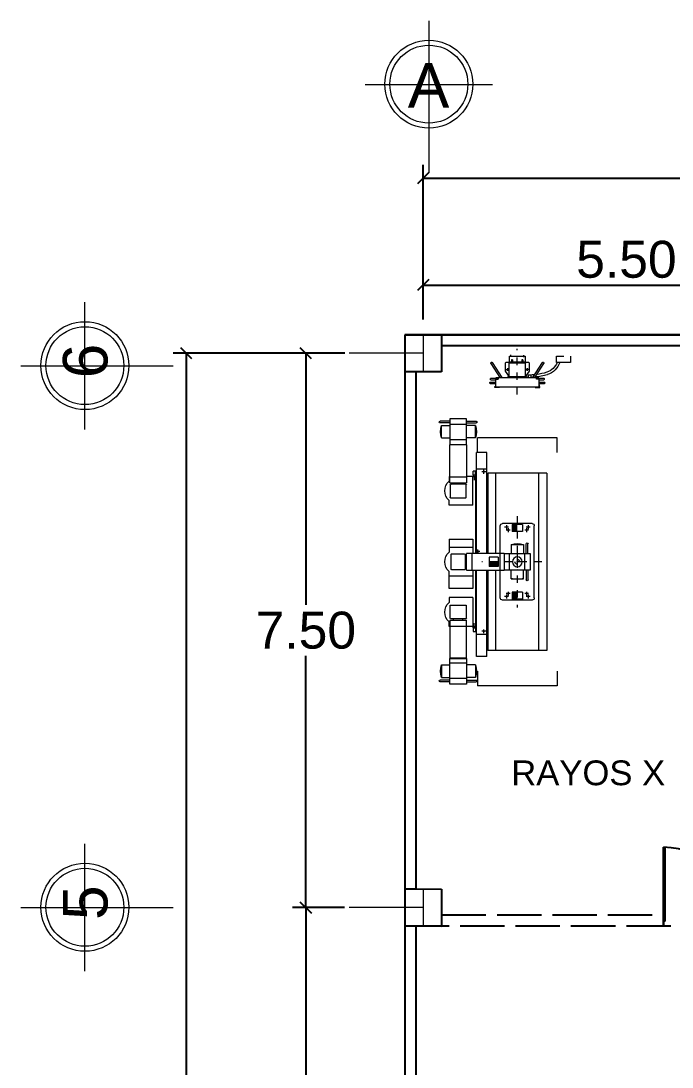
# Model space of a CAD drawing. Header units: millimetres. Extents: x -10 to 320, y -26 to 94.
# Drawn here: x 232.05 to 240.86, y 17.63 to 31.79 of the extents above; entities that cross this region are included whole.
import ezdxf

# ---------------------------------------------------------------- set-up
doc = ezdxf.new("R2010")
doc.units = ezdxf.units.MM
doc.header["$LTSCALE"] = 0.05
doc.linetypes.add('ACAD_ISO02W100', pattern=[15, 12, -3])
doc.linetypes.add('DASHDOT2', pattern=[0.5, 0.25, -0.125, 0, -0.125])
doc.layers.add('MOB', color=7, linetype='Continuous', lineweight=15)
for name, color, linetype in [('PDF_COTAS', 7, 'Continuous'), ('PDF_GRADAS Y ELEVADOR', 7, 'Continuous'), ('PDF_Text', 7, 'Continuous')]:
    doc.layers.add(name, color=color, linetype=linetype)
doc.styles.add('PDF ArialMT', font='arial.ttf')
doc.styles.get("Standard").update_dxf_attribs({"font": 'arial.ttf'})
doc.dimstyles.new('COTAS 1', dxfattribs={"dimtxt": 0.5, "dimasz": 0.15, "dimexe": 0.18, "dimexo": 0.0625, "dimgap": 0.09, "dimtad": 1, "dimtih": 1, "dimtoh": 1, "dimzin": 0, "dimdsep": 46, "dimtxsty": 'Standard', "dimblk": 'OBLIQUE', "dimcen": -0.09, "dimadec": 0, "dimazin": 0, "dimtfac": 1, "dimtofl": 0, "dimtmove": 0, "dimatfit": 3, "dimldrblk": 'OBLIQUE', "dimfxl": 1, "dimtolj": 1, "dimtzin": 0, "dimarcsym": 0})

# ---------------------------------------------------------------- blocks, each defined once
blk = doc.blocks.new('RAYOS X SIM')
for p, q in [((101.332, -111.725), (101.332, -111.594)), ((101.357, -111.725), (101.357, -111.594)), ((101.56, -111.61), (101.392, -111.61)), ((101.392, -111.61), (101.392, -111.725)), ((101.56, -111.61), (101.56, -111.725)), ((104.632, -111.61), (104.632, -111.725)), ((104.632, -111.61), (104.8, -111.61)), ((104.8, -111.61), (104.8, -111.725)), ((104.836, -111.725), (104.836, -111.594)), ((104.861, -111.725), (104.861, -111.594)), ((101.301, -111.725), (101.65, -111.725)), ((101.301, -111.95), (101.301, -111.725)), ((101.378, -111.95), (101.378, -111.725)), ((101.585, -111.95), (101.585, -111.725)), ((101.65, -111.725), (101.65, -111.95)), ((102.165, -111.725), (101.654, -111.725)), ((101.654, -111.95), (101.654, -111.725)), ((101.654, -111.95), (101.654, -111.725)), ((102.081, -111.725), (102.081, -111.714)), ((102.081, -111.714), (102.145, -111.714)), ((102.087, -111.725), (102.087, -111.95)), ((102.165, -111.725), (102.165, -111.95)), ((102.165, -111.775), (102.183, -111.775)), ((102.183, -111.935), (102.183, -111.74)), ((102.196, -111.727), (102.365, -111.727)), ((102.369, -111.732), (102.369, -111.942)), ((102.471, -111.714), (102.408, -111.714)), ((102.471, -112.035), (102.471, -111.714)), ((102.929, -111.714), (103.105, -111.714)), ((102.929, -111.714), (102.929, -112.035)), ((103.041, -112.035), (103.041, -111.714)), ((103.126, -111.749), (103.126, -111.918)), ((103.342, -111.744), (103.131, -111.744)), ((103.346, -111.918), (103.346, -111.749)), ((103.597, -111.714), (103.368, -111.714)), ((103.431, -112.035), (103.431, -111.714)), ((103.597, -112.035), (103.597, -111.714)), ((103.721, -111.714), (103.785, -111.714)), ((103.721, -112.035), (103.721, -111.714)), ((103.823, -111.732), (103.823, -111.942)), ((103.997, -111.727), (103.828, -111.727)), ((104.009, -111.935), (104.009, -111.74)), ((104.027, -111.775), (104.009, -111.775)), ((104.027, -111.725), (104.539, -111.725)), ((104.027, -111.725), (104.027, -111.95)), ((104.111, -111.714), (104.048, -111.714)), ((104.105, -111.725), (104.105, -111.95)), ((104.111, -111.725), (104.111, -111.714)), ((104.539, -111.95), (104.539, -111.725)), ((104.539, -111.95), (104.539, -111.725)), ((104.891, -111.725), (104.543, -111.725)), ((104.543, -111.725), (104.543, -111.95)), ((104.607, -111.95), (104.607, -111.725)), ((104.815, -111.95), (104.815, -111.725)), ((104.891, -111.95), (104.891, -111.725)), ((101.65, -111.95), (101.301, -111.95)), ((101.332, -111.95), (101.332, -112.08)), ((101.357, -111.95), (101.357, -112.08)), ((101.392, -112.072), (101.392, -111.95)), ((101.56, -112.072), (101.56, -111.95)), ((101.654, -111.95), (102.165, -111.95)), ((102.081, -112.035), (102.081, -111.95)), ((102.165, -111.9), (102.183, -111.9)), ((102.364, -111.947), (102.196, -111.947)), ((103.349, -111.948), (103.124, -111.948)), ((103.124, -112.46), (103.124, -111.948)), ((103.139, -111.93), (103.334, -111.93)), ((103.174, -111.948), (103.174, -111.93)), ((103.299, -111.948), (103.299, -111.93)), ((103.349, -111.948), (103.349, -112.46)), ((103.828, -111.947), (103.997, -111.947)), ((104.027, -111.9), (104.009, -111.9)), ((104.539, -111.95), (104.027, -111.95)), ((104.111, -112.035), (104.111, -111.95)), ((104.543, -111.95), (104.891, -111.95)), ((104.632, -112.072), (104.632, -111.95)), ((104.8, -112.072), (104.8, -111.95)), ((104.836, -111.95), (104.836, -112.08)), ((104.861, -111.95), (104.861, -112.08)), ((101.56, -112.072), (101.392, -112.072)), ((101.756, -112.097), (101.556, -112.097)), ((101.556, -113.177), (101.556, -112.097)), ((101.756, -112.225), (101.756, -112.085)), ((103.124, -112.085), (101.756, -112.085)), ((101.976, -112.085), (101.976, -112.225)), ((102.061, -112.04), (102.011, -112.04)), ((102.011, -112.07), (102.011, -112.04)), ((102.061, -112.07), (102.011, -112.07)), ((102.011, -112.085), (102.011, -112.07)), ((102.011, -112.07), (103.124, -112.07)), ((102.061, -112.04), (102.061, -112.07)), ((102.061, -112.04), (102.081, -112.04)), ((102.081, -112.065), (102.061, -112.065)), ((102.471, -112.035), (102.081, -112.035)), ((102.081, -112.04), (102.081, -112.065)), ((102.085, -112.053), (102.133, -112.053)), ((102.929, -112.035), (103.124, -112.035)), ((103.123, -112.105), (103.07, -112.105)), ((103.096, -112.132), (103.096, -112.079)), ((103.349, -112.026), (103.124, -112.026)), ((103.349, -112.035), (103.597, -112.035)), ((103.349, -112.07), (104.181, -112.07)), ((104.516, -112.085), (103.349, -112.085)), ((103.721, -112.035), (104.111, -112.035)), ((104.111, -112.053), (104.064, -112.053)), ((104.111, -112.04), (104.111, -112.065)), ((104.131, -112.04), (104.111, -112.04)), ((104.111, -112.065), (104.131, -112.065)), ((104.131, -112.04), (104.181, -112.04)), ((104.131, -112.04), (104.131, -112.07)), ((104.151, -112.07), (104.176, -112.07)), ((104.181, -112.04), (104.181, -112.07)), ((104.181, -112.085), (104.181, -112.07)), ((104.216, -112.085), (104.216, -112.225)), ((104.516, -112.225), (104.516, -112.085)), ((104.632, -112.072), (104.8, -112.072)), ((104.716, -112.097), (104.916, -112.097)), ((104.916, -113.177), (104.916, -112.097)), ((100.806, -112.271), (100.806, -112.346)), ((100.821, -112.271), (100.821, -112.346)), ((103.124, -112.225), (101.756, -112.225)), ((102.043, -112.185), (101.99, -112.185)), ((102.016, -112.212), (102.016, -112.159)), ((102.036, -112.237), (103.124, -112.237)), ((102.036, -113.037), (102.036, -112.237)), ((103.171, -112.258), (103.301, -112.258)), ((103.171, -112.378), (103.171, -112.258)), ((103.236, -112.258), (103.236, -112.378)), ((103.301, -112.378), (103.301, -112.258)), ((104.516, -112.225), (103.349, -112.225)), ((103.349, -112.237), (104.436, -112.237)), ((104.203, -112.185), (104.15, -112.185)), ((104.176, -112.212), (104.176, -112.159)), ((104.436, -113.037), (104.436, -112.237)), ((100.741, -112.431), (100.538, -112.299)), ((100.552, -112.278), (100.741, -112.401)), ((100.741, -112.396), (100.744, -112.396)), ((100.741, -112.396), (100.741, -112.401)), ((100.741, -112.401), (100.741, -112.431)), ((100.867, -112.346), (100.744, -112.346)), ((100.744, -112.928), (100.744, -112.346)), ((100.744, -112.349), (100.744, -112.357)), ((100.744, -112.357), (100.766, -112.357)), ((100.744, -112.357), (100.746, -112.357)), ((100.766, -112.377), (100.744, -112.377)), ((100.746, -112.377), (100.744, -112.377)), ((100.744, -112.385), (100.744, -112.379)), ((100.744, -112.385), (100.744, -112.379)), ((100.744, -112.385), (100.744, -112.379)), ((100.766, -112.357), (100.746, -112.357)), ((100.746, -112.377), (100.766, -112.377)), ((100.752, -112.279), (100.752, -112.346)), ((100.766, -112.377), (100.766, -112.357)), ((100.766, -112.357), (100.766, -112.377)), ((100.772, -112.279), (100.772, -112.346)), ((100.838, -112.344), (100.842, -112.34)), ((100.838, -112.344), (100.838, -112.346)), ((100.842, -112.34), (100.861, -112.34)), ((100.861, -112.34), (100.861, -112.34)), ((100.861, -112.34), (100.861, -112.34)), ((100.877, -112.331), (100.863, -112.331)), ((100.863, -112.331), (100.863, -112.335)), ((100.863, -112.332), (100.863, -112.335)), ((100.863, -112.335), (100.867, -112.335)), ((100.864, -112.335), (100.865, -112.335)), ((100.867, -112.335), (100.867, -112.939)), ((100.867, -112.369), (100.873, -112.369)), ((100.873, -112.905), (100.873, -112.369)), ((100.873, -112.395), (100.877, -112.395)), ((100.873, -112.395), (100.874, -112.395)), ((100.877, -112.395), (100.877, -112.331)), ((103.124, -112.347), (102.036, -112.347)), ((103.723, -112.407), (102.749, -112.407)), ((103.171, -112.378), (103.301, -112.378)), ((104.436, -112.347), (103.349, -112.347)), ((100.464, -112.547), (100.435, -112.547)), ((100.452, -112.532), (100.452, -112.742)), ((100.543, -112.532), (100.452, -112.532)), ((100.513, -112.582), (100.513, -112.552)), ((100.532, -112.742), (100.532, -112.532)), ((100.536, -112.487), (100.536, -112.532)), ((100.543, -112.532), (100.543, -112.742)), ((100.657, -112.479), (100.544, -112.479)), ((100.718, -112.527), (100.548, -112.527)), ((100.617, -112.503), (100.653, -112.503)), ((100.627, -112.501), (100.627, -112.506)), ((100.635, -112.483), (100.635, -112.524)), ((100.643, -112.506), (100.643, -112.501)), ((100.733, -112.533), (100.657, -112.479)), ((100.731, -112.54), (100.731, -112.571)), ((100.731, -112.735), (100.731, -112.54)), ((100.733, -112.506), (100.744, -112.506)), ((100.733, -112.506), (100.733, -112.768)), ((100.741, -112.431), (100.741, -112.436)), ((100.744, -112.436), (100.741, -112.436)), ((102.719, -112.837), (102.719, -112.437)), ((102.74, -112.491), (102.793, -112.491)), ((102.766, -112.518), (102.766, -112.465)), ((102.78, -112.511), (102.833, -112.511)), ((102.806, -112.538), (102.806, -112.485)), ((103.001, -112.553), (103.001, -112.721)), ((103.001, -112.553), (103.124, -112.553)), ((103.124, -112.46), (103.349, -112.46)), ((103.124, -112.46), (103.349, -112.46)), ((103.349, -112.464), (103.124, -112.464)), ((103.124, -112.464), (103.124, -112.812)), ((103.124, -112.528), (103.349, -112.528)), ((103.349, -112.812), (103.349, -112.464)), ((103.464, -112.553), (103.349, -112.553)), ((103.464, -112.553), (103.464, -112.721)), ((103.64, -112.511), (103.693, -112.511)), ((103.666, -112.538), (103.666, -112.485)), ((103.68, -112.491), (103.733, -112.491)), ((103.706, -112.518), (103.706, -112.465)), ((103.753, -112.837), (103.753, -112.437)), ((100.533, -112.567), (100.493, -112.567)), ((100.518, -112.562), (100.508, -112.562)), ((100.508, -112.572), (100.518, -112.572)), ((100.513, -112.722), (100.513, -112.692)), ((102.731, -112.707), (102.731, -112.567)), ((102.731, -112.567), (102.826, -112.567)), ((102.731, -112.567), (102.826, -112.567)), ((102.826, -112.707), (102.826, -112.567)), ((103.646, -112.707), (103.646, -112.567)), ((103.646, -112.567), (103.741, -112.567)), ((103.741, -112.707), (103.741, -112.567)), ((100.466, -112.727), (100.438, -112.727)), ((100.452, -112.742), (100.543, -112.742)), ((100.533, -112.707), (100.493, -112.707)), ((100.518, -112.702), (100.508, -112.702)), ((100.508, -112.712), (100.518, -112.712)), ((100.536, -112.742), (100.536, -112.787)), ((100.544, -112.795), (100.657, -112.795)), ((100.718, -112.747), (100.548, -112.747)), ((100.617, -112.771), (100.653, -112.771)), ((100.627, -112.769), (100.627, -112.774)), ((100.635, -112.792), (100.635, -112.751)), ((100.643, -112.774), (100.643, -112.769)), ((100.657, -112.795), (100.733, -112.741)), ((100.709, -112.785), (100.744, -112.785)), ((100.709, -112.825), (100.709, -112.785)), ((100.744, -112.825), (100.709, -112.825)), ((100.733, -112.768), (100.744, -112.768)), ((102.731, -112.707), (102.826, -112.707)), ((102.74, -112.783), (102.793, -112.783)), ((102.766, -112.81), (102.766, -112.757)), ((102.78, -112.763), (102.833, -112.763)), ((102.806, -112.79), (102.806, -112.737)), ((103.124, -112.756), (102.993, -112.756)), ((103.124, -112.781), (102.993, -112.781)), ((103.001, -112.721), (103.124, -112.721)), ((103.124, -112.735), (103.349, -112.735)), ((103.124, -112.812), (103.349, -112.812)), ((103.464, -112.721), (103.349, -112.721)), ((103.349, -112.756), (103.479, -112.756)), ((103.349, -112.781), (103.479, -112.781)), ((103.64, -112.763), (103.693, -112.763)), ((103.646, -112.707), (103.741, -112.707)), ((103.666, -112.79), (103.666, -112.737)), ((103.68, -112.783), (103.733, -112.783)), ((103.706, -112.81), (103.706, -112.757)), ((100.538, -112.975), (100.741, -112.843)), ((100.741, -112.873), (100.552, -112.996)), ((100.741, -112.838), (100.744, -112.838)), ((100.741, -112.838), (100.741, -112.878)), ((100.744, -112.878), (100.741, -112.878)), ((100.766, -112.897), (100.744, -112.897)), ((100.744, -112.917), (100.766, -112.917)), ((100.744, -112.928), (100.867, -112.928)), ((100.752, -112.928), (100.752, -112.996)), ((100.766, -112.917), (100.766, -112.897)), ((100.772, -112.928), (100.772, -112.996)), ((100.806, -112.928), (100.806, -113.004)), ((100.821, -112.928), (100.821, -113.004)), ((100.838, -112.93), (100.838, -112.928)), ((100.842, -112.934), (100.838, -112.93)), ((100.842, -112.934), (100.861, -112.934)), ((100.861, -112.934), (100.861, -112.934)), ((100.861, -112.934), (100.861, -112.934)), ((100.863, -112.939), (100.867, -112.939)), ((100.863, -112.943), (100.863, -112.939)), ((100.877, -112.943), (100.863, -112.943)), ((100.867, -112.905), (100.873, -112.905)), ((100.868, -112.905), (100.873, -112.905)), ((100.873, -112.879), (100.877, -112.879)), ((100.873, -112.879), (100.874, -112.879)), ((100.877, -112.879), (100.877, -112.943)), ((104.436, -112.927), (102.036, -112.927)), ((103.723, -112.867), (102.749, -112.867)), ((102.036, -113.037), (104.436, -113.037)), ((100.537, -113.167), (100.452, -113.167)), ((100.537, -113.357), (100.537, -113.167)), ((101.756, -113.177), (101.556, -113.177)), ((104.716, -113.177), (104.916, -113.177)), ((100.452, -113.357), (100.537, -113.357))]:
    blk.add_line(p, q)
at = {"linetype": 'DASHDOT2'}
for p, q in [((103.236, -112.967), (103.236, -112.158)), ((103.236, -112.737), (103.236, -112.537)), ((103.236, -112.737), (103.236, -112.537)), ((100.973, -112.637), (100.352, -112.637)), ((102.619, -112.637), (103.853, -112.637)), ((103.136, -112.637), (103.336, -112.637)), ((103.136, -112.637), (103.336, -112.637))]:
    blk.add_line(p, q, dxfattribs=at)
for centre, radius in [((103.096, -112.105), 0.0065), ((102.016, -112.185), 0.0065), ((104.176, -112.185), 0.0065), ((102.766, -112.491), 0.0065), ((102.806, -112.511), 0.0065), ((103.666, -112.511), 0.0065), ((103.706, -112.491), 0.0065), ((103.236, -112.637), 0.0667), ((103.236, -112.637), 0.0667), ((102.766, -112.783), 0.0065), ((102.806, -112.763), 0.0065), ((103.666, -112.763), 0.0065), ((103.706, -112.783), 0.0065)]:
    blk.add_circle(centre, radius)
for centre, radius, start, end in [((101.344, -111.594), 0.0125, 0, 180), ((101.476, -111.909), 0.311, 74.3357, 105.6643), ((102.276, -111.837), 0.18, 43.1047, 136.8953), ((103.236, -111.837), 0.18, 43.1047, 136.8953), ((103.916, -111.837), 0.18, 43.1047, 136.8953), ((104.716, -111.909), 0.311, 74.3357, 105.6643), ((104.848, -111.594), 0.0125, 0, 180), ((102.196, -111.74), 0.0125, 90, 180), ((102.365, -111.732), 0.0045, 0, 90), ((103.131, -111.749), 0.005, 90, 180), ((103.342, -111.749), 0.0045, 0, 90), ((103.828, -111.732), 0.0045, 90, 180), ((103.997, -111.74), 0.0125, 0, 90), ((102.196, -111.935), 0.0125, 180, 270), ((102.364, -111.942), 0.005, 270, 0), ((103.139, -111.918), 0.0125, 180, 270), ((103.334, -111.918), 0.0125, 270, 0), ((103.828, -111.942), 0.005, 180, 270), ((103.997, -111.935), 0.0125, 270, 0), ((101.344, -112.08), 0.0125, 180, 0), ((101.476, -111.773), 0.311, 254.3357, 285.6643), ((104.716, -111.773), 0.311, 254.3357, 285.6643), ((104.848, -112.08), 0.0125, 180, 0), ((100.814, -112.271), 0.0075, 0, 180), ((100.545, -112.289), 0.0125, 57.0817, 237.0817), ((100.758, -112.279), 0.00592, 116.2517, 173.2735), ((100.762, -112.286), 0.0142, 61.7283, 118.2717), ((100.766, -112.279), 0.00592, 6.7265, 63.7483), ((100.861, -112.346), 0.006, 0, 90), ((102.749, -112.437), 0.03, 90, 180), ((103.723, -112.437), 0.03, 0, 90), ((100.544, -112.487), 0.008, 90, 180), ((100.548, -112.532), 0.0051, 90, 180), ((100.635, -112.501), 0.008, 0, 180), ((100.635, -112.506), 0.008, 180, 0), ((100.718, -112.54), 0.0125, 0, 90), ((103.3, -112.637), 0.311, 164.3357, 195.6643), ((103.164, -112.637), 0.311, 344.3357, 15.6643), ((100.508, -112.567), 0.005, 90, 270), ((100.518, -112.567), 0.005, 270, 90), ((103.236, -112.637), 0.0334, 180, 270), ((103.236, -112.637), 0.0334, 180, 270), ((103.236, -112.637), 0.0334, 0, 90), ((103.236, -112.637), 0.0334, 0, 90), ((100.508, -112.707), 0.005, 90, 270), ((100.518, -112.707), 0.005, 270, 90), ((100.544, -112.787), 0.008, 180, 270), ((100.548, -112.742), 0.0051, 180, 270), ((100.635, -112.769), 0.008, 0, 180), ((100.635, -112.774), 0.008, 180, 0), ((99.789, -112.772), 0.921, 354.1118, 357.5625), ((100.718, -112.735), 0.0125, 270, 0), ((99.789, -112.778), 0.953, 356.0047, 357.184), ((102.749, -112.837), 0.03, 180, 270), ((102.993, -112.769), 0.0125, 90, 270), ((103.479, -112.769), 0.0125, 270, 90), ((103.723, -112.837), 0.03, 270, 0), ((100.545, -112.985), 0.0125, 122.9183, 302.9183), ((99.789, -112.772), 0.921, 343.3658, 352.0872), ((99.789, -112.778), 0.953, 343.6809, 354.0999), ((100.861, -112.928), 0.006, 270, 0), ((100.45, -112.959), 0.234, 291.7925, 340.8968), ((100.45, -112.959), 0.267, 288.9661, 341.1038), ((100.758, -112.995), 0.00592, 186.7265, 243.7483), ((100.762, -112.988), 0.0142, 241.7283, 298.2717), ((100.766, -112.995), 0.00592, 296.2517, 353.2735), ((100.814, -113.004), 0.0075, 180, 0)]:
    blk.add_arc(centre, radius, start, end)
blk.add_point((103.236, -112.637))
blk.add_point((103.236, -112.637))
for points in [[(103.236, -112.258), (103.301, -112.258), (103.236, -112.378), (103.301, -112.378)], [(102.731, -112.567), (102.826, -112.567), (102.731, -112.637), (102.826, -112.637)], [(103.646, -112.567), (103.741, -112.567), (103.646, -112.637), (103.741, -112.637)]]:
    blk.add_solid(points)
blk = doc.blocks.new('_Oblique')
at = {"color": 0, "linetype": 'ByBlock', "lineweight": -2}
blk.add_line((-0.5, -0.5), (0.5, 0.5), dxfattribs=at)
blk = doc.blocks.new('*D89')
at = {"color": 0, "lineweight": -2, "ltscale": 0.13, "transparency": 16777216}
for p, q in [((237.493, 27.744), (237.493, 28.391)), ((242.993, 27.744), (242.993, 28.391)), ((237.493, 28.211), (242.993, 28.211))]:
    blk.add_line(p, q, dxfattribs=at)
at = {"layer": 'Defpoints', "color": 0, "lineweight": 13, "ltscale": 0.13, "transparency": 16777216}
for p in [(242.993, 28.211), (237.493, 27.681), (242.993, 27.681)]:
    blk.add_point(p, dxfattribs=at)
at = {"color": 0, "lineweight": -2, "ltscale": 0.13, "transparency": 16777216, "xscale": 0.15, "yscale": 0.15, "zscale": 0.15, "rotation": 180}
blk.add_blockref('_Oblique', (237.493, 28.211), dxfattribs=at)
at = {"color": 0, "lineweight": -2, "ltscale": 0.13, "transparency": 16777216, "xscale": 0.15, "yscale": 0.15, "zscale": 0.15}
blk.add_blockref('_Oblique', (242.993, 28.211), dxfattribs=at)
at = {"color": 0, "lineweight": 13, "ltscale": 0.13, "transparency": 16777216, "insert": (240.243, 28.556), "char_height": 0.5, "attachment_point": 5}
blk.add_mtext('\\A1;5.50', dxfattribs=at)
blk = doc.blocks.new('*D93')
at = {"color": 0, "lineweight": -2, "ltscale": 0.13, "transparency": 16777216}
for p, q in [((237.493, 27.744), (237.493, 29.837)), ((261.993, 27.744), (261.993, 29.837)), ((237.493, 29.657), (261.993, 29.657))]:
    blk.add_line(p, q, dxfattribs=at)
at = {"layer": 'Defpoints', "color": 0, "lineweight": 13, "ltscale": 0.13, "transparency": 16777216}
for p in [(261.993, 29.657), (237.493, 27.681), (261.993, 27.681)]:
    blk.add_point(p, dxfattribs=at)
at = {"color": 0, "lineweight": -2, "ltscale": 0.13, "transparency": 16777216, "xscale": 0.15, "yscale": 0.15, "zscale": 0.15, "rotation": 180}
blk.add_blockref('_Oblique', (237.493, 29.657), dxfattribs=at)
at = {"color": 0, "lineweight": -2, "ltscale": 0.13, "transparency": 16777216, "xscale": 0.15, "yscale": 0.15, "zscale": 0.15}
blk.add_blockref('_Oblique', (261.993, 29.657), dxfattribs=at)
at = {"color": 0, "lineweight": 13, "ltscale": 0.13, "transparency": 16777216, "insert": (249.743, 30.002), "char_height": 0.5, "attachment_point": 5}
blk.add_mtext('\\A1;24.50', dxfattribs=at)
blk = doc.blocks.new('*D111')
at = {"color": 0, "lineweight": -2, "ltscale": 0.13, "transparency": 16777216}
for p, q in [((236.43, 19.786), (235.726, 19.786)), ((235.906, 19.786), (235.906, 17.382)), ((235.906, 14.286), (235.906, 16.691)), ((236.43, 14.286), (235.726, 14.286))]:
    blk.add_line(p, q, dxfattribs=at)
at = {"layer": 'Defpoints', "color": 0, "lineweight": 13, "ltscale": 0.13, "transparency": 16777216}
for p in [(235.906, 19.786), (236.493, 19.786), (236.493, 14.286)]:
    blk.add_point(p, dxfattribs=at)
at = {"color": 0, "lineweight": -2, "ltscale": 0.13, "transparency": 16777216, "xscale": 0.15, "yscale": 0.15, "zscale": 0.15}
for p, rotation in [((235.906, 19.786), 90), ((235.906, 14.286), 270)]:
    blk.add_blockref('_Oblique', p, dxfattribs=dict(at, rotation=rotation))
at = {"color": 0, "lineweight": 13, "ltscale": 0.13, "transparency": 16777216, "insert": (235.906, 17.036), "char_height": 0.5, "attachment_point": 5}
blk.add_mtext('\\A1;5.50', dxfattribs=at)
blk = doc.blocks.new('*D112')
at = {"color": 0, "lineweight": -2, "ltscale": 0.13, "transparency": 16777216}
for p, q in [((236.432, 27.287), (235.726, 27.287)), ((235.906, 27.287), (235.906, 23.882)), ((235.906, 19.786), (235.906, 23.192)), ((236.43, 19.786), (235.726, 19.786))]:
    blk.add_line(p, q, dxfattribs=at)
at = {"layer": 'Defpoints', "color": 0, "lineweight": 13, "ltscale": 0.13, "transparency": 16777216}
for p in [(235.906, 27.287), (236.494, 27.287), (236.493, 19.786)]:
    blk.add_point(p, dxfattribs=at)
at = {"color": 0, "lineweight": -2, "ltscale": 0.13, "transparency": 16777216, "xscale": 0.15, "yscale": 0.15, "zscale": 0.15}
for p, rotation in [((235.906, 27.287), 90), ((235.906, 19.786), 270)]:
    blk.add_blockref('_Oblique', p, dxfattribs=dict(at, rotation=rotation))
at = {"color": 0, "lineweight": 13, "ltscale": 0.13, "transparency": 16777216, "insert": (235.906, 23.537), "char_height": 0.5, "attachment_point": 5}
blk.add_mtext('\\A1;7.50', dxfattribs=at)
blk = doc.blocks.new('*D114')
at = {"color": 0, "lineweight": -2, "ltscale": 0.13, "transparency": 16777216}
for p, q in [((236.432, 27.287), (234.109, 27.287)), ((234.289, 27.287), (234.289, 12.883)), ((234.289, -2.213), (234.289, 12.192)), ((236.432, -2.213), (234.109, -2.213))]:
    blk.add_line(p, q, dxfattribs=at)
at = {"layer": 'Defpoints', "color": 0, "lineweight": 13, "ltscale": 0.13, "transparency": 16777216}
for p in [(234.289, 27.287), (236.494, 27.287), (236.494, -2.213)]:
    blk.add_point(p, dxfattribs=at)
at = {"color": 0, "lineweight": -2, "ltscale": 0.13, "transparency": 16777216, "xscale": 0.15, "yscale": 0.15, "zscale": 0.15}
for p, rotation in [((234.289, 27.287), 90), ((234.289, -2.213), 270)]:
    blk.add_blockref('_Oblique', p, dxfattribs=dict(at, rotation=rotation))
at = {"color": 0, "lineweight": 13, "ltscale": 0.13, "transparency": 16777216, "insert": (234.289, 12.537), "char_height": 0.5, "attachment_point": 5}
blk.add_mtext('\\A1;29.50', dxfattribs=at)

msp = doc.modelspace()

# ---------------------------------------------------------------- linework, layer by layer
for p, q in [((237.243, 27.538), (237.243, 20.038)), ((254.243, 27.538), (237.243, 27.538)), ((237.243, 27.538), (254.243, 27.538)), ((262.243, 27.538), (237.243, 27.538)), ((237.743, 27.538), (237.743, 27.038)), ((242.743, 27.388), (237.743, 27.388)), ((237.743, 27.038), (237.243, 27.038)), ((237.393, 27.038), (237.393, 20.037)), ((237.243, 23.552), (237.243, -2.462)), ((237.393, 23.552), (237.393, 20.037)), ((240.746, 19.602), (240.746, 20.602)), ((240.766, 19.602), (240.766, 20.602)), ((237.243, 20.038), (237.743, 20.036)), ((237.743, 20.036), (237.743, 19.536)), ((240.743, 19.688), (240.743, 19.538)), ((237.243, 19.538), (237.743, 19.536)), ((240.743, 19.538), (240.743, 19.602)), ((240.743, 19.602), (240.743, 19.602)), ((237.393, 19.537), (237.393, 17.521))]:
    msp.add_line(p, q)
at = {"lineweight": 13, "ltscale": 0.13}
for p, q in [((237.494, 27.537), (237.494, 27.038)), ((237.494, 27.287), (236.494, 27.287)), ((237.493, 20.036), (237.493, 19.537)), ((237.493, 19.786), (236.493, 19.786))]:
    msp.add_line(p, q, dxfattribs=at)
at = {"linetype": 'ACAD_ISO02W100', "lineweight": 13, "ltscale": 0.13}
msp.add_line((239.297, 27.249), (239.487, 27.249), dxfattribs=at)
at = {"linetype": 'ACAD_ISO02W100'}
for p, q in [((237.243, 20.038), (237.393, 20.038)), ((237.743, 19.688), (240.743, 19.688)), ((237.243, 19.538), (262.243, 19.538)), ((237.243, 19.538), (262.243, 19.538)), ((240.766, 19.602), (240.743, 19.602))]:
    msp.add_line(p, q, dxfattribs=at)
msp.add_arc((240.743, 19.602), 1, 359.838, 89.7982)
at = {"layer": 'PDF_COTAS', "lineweight": 18}
for points in [[(237.568, 31.785), (237.568, 29.732)], [(236.709, 30.926), (238.432, 30.926)], [(232.915, 26.257), (232.915, 27.98)], [(232.051, 27.116), (234.109, 27.116)], [(232.915, 18.927), (232.915, 20.65)], [(232.051, 19.786), (234.109, 19.786)]]:
    msp.add_lwpolyline(points, dxfattribs=at)
at = {"layer": 'PDF_GRADAS Y ELEVADOR', "lineweight": 18}
for centre, radius in [((237.57, 30.929), 0.595), ((237.57, 30.929), 0.527), ((232.917, 27.12), 0.595), ((232.917, 27.12), 0.527), ((232.917, 19.79), 0.595), ((232.917, 19.79), 0.527)]:
    msp.add_circle(centre, radius, dxfattribs=at)

# ---------------------------------------------------------------- block references
at = {"layer": 'MOB', "xscale": -1, "rotation": 90}
msp.add_blockref('RAYOS X SIM', (126.13, 127.701), dxfattribs=at)

# ---------------------------------------------------------------- texts
at = {"layer": 'PDF_Text', "attachment_point": 4, "style": 'PDF ArialMT'}
for s, insert, char_height in [('A', (237.285, 30.914), 0.603), ('RAYOS X', (238.685, 21.607), 0.3353)]:
    msp.add_mtext(s, dxfattribs=dict(at, insert=insert, char_height=char_height))
at = {"layer": 'PDF_Text', "char_height": 0.603, "attachment_point": 4, "rotation": 90, "style": 'PDF ArialMT'}
for s, insert in [('6', (232.925, 26.949)), ('5', (232.925, 19.618))]:
    msp.add_mtext(s, dxfattribs=dict(at, insert=insert))

# ---------------------------------------------------------------- dimensions: what is measured, and where the dimension line sits
at = {"lineweight": 13, "ltscale": 0.13}
dim = msp.add_linear_dim(base=(261.993, 29.657), p1=(237.493, 27.681), p2=(261.993, 27.681), dimstyle='COTAS 1', dxfattribs=at)
dim.commit()
dim.dimension.update_dxf_attribs({"geometry": '*D93', "text_midpoint": (249.743, 29.657), "dimtype": 160})
dim = msp.add_linear_dim(base=(242.993, 28.211), p1=(237.493, 27.681), p2=(242.993, 27.681), dimstyle='COTAS 1', dxfattribs=at)
dim.commit()
dim.dimension.update_dxf_attribs({"geometry": '*D89', "text_midpoint": (240.243, 28.556)})
for base, p1, p2, angle, picture, middle in [((234.289, 27.287), (236.494, -2.213), (236.494, 27.287), 90, '*D114', (234.289, 12.537)), ((235.906, 27.287), (236.493, 19.786), (236.494, 27.287), 270, '*D112', (235.906, 23.537)), ((235.906, 19.786), (236.493, 14.286), (236.493, 19.786), 270, '*D111', (235.906, 17.036))]:
    dim = msp.add_linear_dim(base=base, p1=p1, p2=p2, angle=angle, dimstyle='COTAS 1', dxfattribs=at)
    dim.commit()
    dim.dimension.update_dxf_attribs({"geometry": picture, "text_midpoint": middle})

doc.saveas('drawing.dxf')
